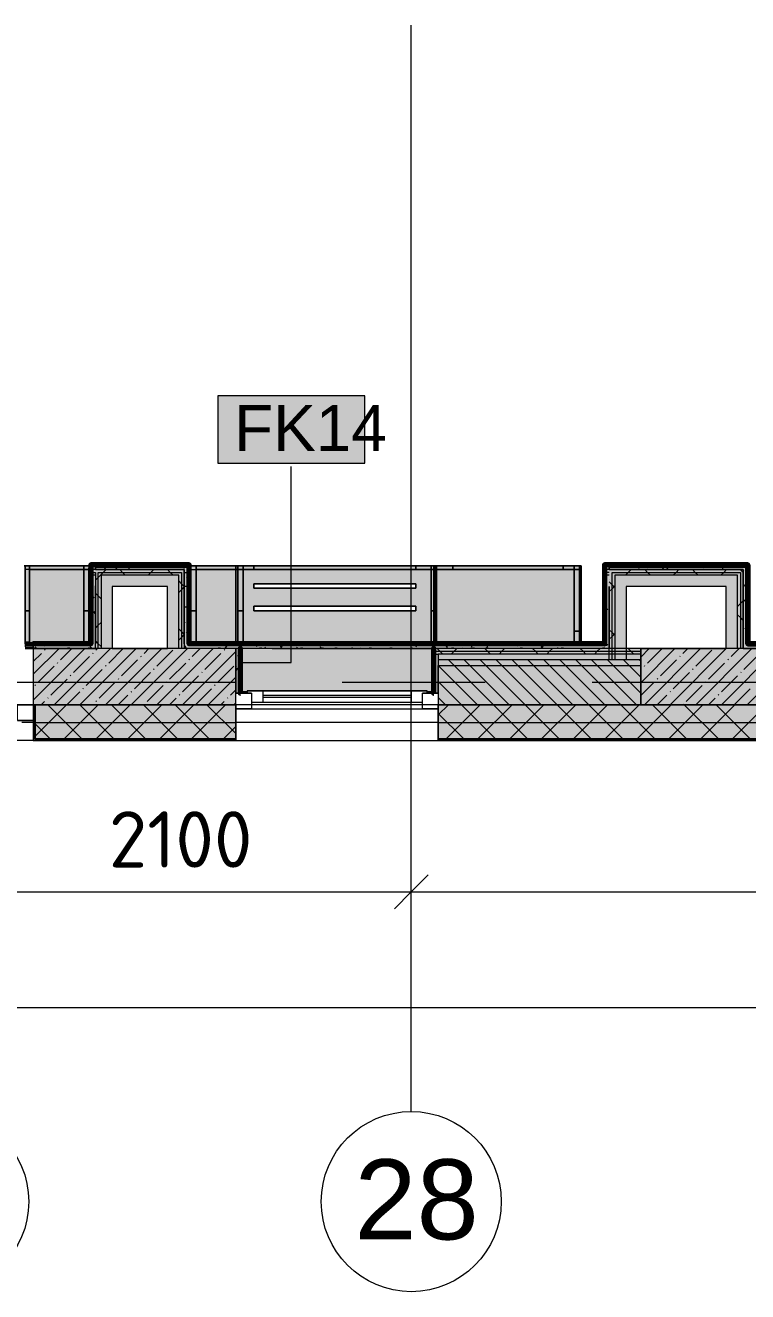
# Model space of a CAD drawing. Header units: millimetres. Extents: x -3817 to 677485, y -22715 to 103890.
# Drawn here: x 426273 to 429484, y -787 to 4836 of the extents above; entities that cross this region are included whole.
import ezdxf

# ---------------------------------------------------------------- set-up
doc = ezdxf.new("R2010")
doc.units = ezdxf.units.MM
doc.layers.add('PDF _Геометрия', color=7, linetype='Continuous', true_color=0x1d1d1d)
doc.layers.add('PDF _Сплошная заливка', color=7, linetype='Continuous', true_color=0xffffff)
doc.layers.add('PDF _Текст', color=7, linetype='Continuous')
doc.styles.add('PDF ArialMT', font='arial.ttf')
doc.styles.add('PDF GOST-Common', font='arial.ttf')
doc.styles.add('PDF ISOCPEUR', font='isocpeur.ttf')

msp = doc.modelspace()

# ---------------------------------------------------------------- hatches: boundary and pattern name
at = {"layer": 'PDF _Сплошная заливка', "true_color": 0xeae6de, "transparency": 33554559}
for points in [[(426308.6, 2076.4), (426308.6, 2090), (426564, 2090), (426564, 2436.3), (426273.4, 2436.3), (426273.4, 2076.4)], [(427008.4, 2090), (427208.6, 2090), (427208.6, 2436.3), (427008.4, 2436.3), (427008.4, 2312.2)], [(428663.8, 2090), (428743.9, 2090), (428743.9, 2436.3), (428093.6, 2436.3), (428093.6, 2090)], [(427258.6, 1876.4), (427258.6, 1881), (428058.6, 1881), (428058.6, 1876.4), (428087.6, 1876.4), (428087.6, 2069), (427229.6, 2069), (427229.6, 1876.4)]]:
    msp.add_hatch(color=254, dxfattribs=at).paths.add_polyline_path(points)
at = {"layer": 'PDF _Сплошная заливка', "transparency": 33554559}
h = msp.add_hatch(color=256, dxfattribs=at)
h.paths.add_polyline_path([(426565, 2089), (426585, 2089), (426585, 2394), (426565, 2394), (426565, 2280.4)], flags=0)
h.paths.add_polyline_path([(426585, 2419), (426585, 2440), (426565, 2439), (426565, 2419)], flags=0)
for points in [[(426724.4, 2419), (426980, 2419), (426980, 2439), (426585, 2439), (426585, 2419)], [(429463.6, 2406.5), (429463.6, 2419), (428848.6, 2419), (428848.6, 2406.5), (429451.1, 2406.5)], [(429463.6, 2089), (429483.6, 2089), (429483.6, 2439), (429463.6, 2439), (429463.6, 2312.2)], [(426588.6, 2069), (426597.5, 2069), (426597.5, 2406.5), (426585, 2406.5), (426585, 2069)], [(426608.1, 2069), (426610, 2069), (426610, 2394), (426597.5, 2394), (426597.5, 2069)], [(426965.6, 2069), (426967.5, 2069), (426967.5, 2394), (426955, 2394), (426955, 2069)], [(426980, 2069), (426980, 2406.5), (426967.5, 2406.5), (426967.5, 2069), (426976.4, 2069)], [(429449.2, 2069), (429451.1, 2069), (429451.1, 2394), (429438.6, 2394), (429438.6, 2069)], [(429461.7, 2069), (429463.6, 2069), (429463.6, 2406.5), (429451.1, 2406.5), (429451.1, 2069)], [(427208.6, 2069), (428848.6, 2069), (428847.6, 2089), (426980, 2089), (426980, 2069)], [(434388.6, 2069), (434387.6, 2089), (429463.6, 2089), (429463.6, 2069), (434387.6, 2069)], [(428663.8, 2056.5), (429008.6, 2056.5), (429008.6, 2069), (428088.6, 2069), (428088.6, 2056.5), (428108.6, 2056.5)], [(428108.6, 2044), (429008.6, 2044), (429008.6, 2056.5), (428088.6, 2056.5), (428088.6, 2044)]]:
    msp.add_hatch(color=256, dxfattribs=at).paths.add_polyline_path(points)
at = {"layer": 'PDF _Сплошная заливка', "true_color": 0xeae6de, "transparency": 33554559}
h = msp.add_hatch(color=254, dxfattribs=at)
h.paths.add_polyline_path([(428020.5, 2090), (428088.6, 2090), (428088.6, 2436.3), (427208.4, 2436.3), (427208.4, 2090), (427370.9, 2090)], flags=0)
h.paths.add_polyline_path([(427288.4, 2236.3), (427288.4, 2256.3), (428008.6, 2256.3), (428008.6, 2236.3), (427370.9, 2236.3)], flags=0)
h.paths.add_polyline_path([(427288.4, 2336.3), (427288.4, 2356.3), (428008.6, 2356.3), (428008.6, 2336.3), (427370.9, 2336.3)], flags=0)
at = {"layer": 'PDF _Сплошная заливка', "transparency": 33554559}
h = msp.add_hatch(color=256, dxfattribs=at)
h.paths.add_polyline_path([(428848.6, 2069), (428868.6, 2069), (428868.6, 2394), (428848.6, 2394), (428848.6, 2089)], flags=0)
h.paths.add_polyline_path([(428848.6, 2419), (428868.6, 2419), (428868.6, 2440), (428848.6, 2439), (428848.6, 2427)], flags=0)
h = msp.add_hatch(color=256, dxfattribs=at)
h.paths.add_polyline_path([(426955, 2394), (426967.5, 2394), (426967.5, 2406.5), (426597.5, 2406.5), (426597.5, 2394), (426724.4, 2394)], flags=0)
h.paths.add_polyline_path([(426585, 2394), (426585, 2406.5), (426565, 2406.5), (426565, 2394)], flags=0)
at = {"layer": 'PDF _Сплошная заливка', "true_color": 0xe7e7e7, "transparency": 33554559}
for points in [[(426955, 2344), (426955, 2394), (426610, 2394), (426610, 2344), (426905, 2344)], [(429438.6, 2344), (429438.6, 2394), (428893.6, 2394), (428893.6, 2344), (429388.6, 2344)], [(428893.6, 2019), (428943.6, 2019), (428943.6, 2344), (428893.6, 2344), (428893.6, 2312.2)], [(428663.8, 1994), (429008.6, 1994), (429008.6, 2044), (428108.6, 2044), (428108.6, 1994)]]:
    msp.add_hatch(color=254, dxfattribs=at).paths.add_polyline_path(points)
at = {"layer": 'PDF _Сплошная заливка', "transparency": 33554559}
h = msp.add_hatch(color=256, dxfattribs=at)
h.paths.add_polyline_path([(429438.6, 2394), (429451.1, 2394), (429451.1, 2406.5), (428881.1, 2406.5), (428881.1, 2394), (429310.3, 2394)], flags=0)
h.paths.add_polyline_path([(428868.6, 2394), (428868.6, 2406.5), (428848.6, 2406.5), (428848.6, 2394)], flags=0)
h = msp.add_hatch(color=256, dxfattribs=at)
h.paths.add_polyline_path([(422058.6, 2069), (424008.6, 2069), (424008.6, 2089), (421879.6, 2089), (421879.6, 2069)], flags=0)
h.paths.add_polyline_path([(426585, 2069), (426585, 2089), (426308.6, 2089), (426308.6, 2069)], flags=0)
h = msp.add_hatch(color=256, dxfattribs=at)
h.paths.add_polyline_path([(440958.6, 1819), (440958.6, 2019), (440708.6, 2019), (440708.6, 1819), (440946.6, 1819)], flags=0)
h.paths.add_polyline_path([(436744.6, 1819), (437508.6, 1819), (437508.6, 2019), (436208.6, 2019), (436208.6, 1819), (436421.4, 1819)], flags=0)
h.paths.add_polyline_path([(450108.6, 1819), (450108.6, 2019), (449308.6, 2019), (449308.6, 1819), (449997.2, 1819)], flags=0)
h.paths.add_polyline_path([(446608.6, 1819), (446608.6, 2019), (446108.6, 2019), (446108.6, 1819), (446118.4, 1819)], flags=0)
h.paths.add_polyline_path([(442886, 1819), (442908.6, 1819), (442908.6, 2019), (441858.6, 2019), (441858.6, 1819), (442239.6, 1819)], flags=0)
h.paths.add_polyline_path([(432108.6, 1819), (432108.6, 1994), (431058.6, 1994), (431058.6, 1819), (431249.7, 1819)], flags=0)
h.paths.add_polyline_path([(422958.6, 1819), (424008.6, 1819), (424008.6, 1994), (422958.6, 1994)], flags=0)
h.paths.add_polyline_path([(421875.9, 1819), (422058.6, 1819), (422058.6, 1994), (421808.6, 1994), (421808.6, 1819)], flags=0)
h.paths.add_polyline_path([(419228.6, 1819), (420008.6, 1819), (420008.6, 2019), (419208.6, 2019), (419208.6, 1819)], flags=0)
h.paths.add_polyline_path([(428108.6, 1819), (429008.6, 1819), (429008.6, 2019), (428108.6, 2019)], flags=0)
h.paths.add_polyline_path([(429908.6, 1819), (430158.6, 1819), (430158.6, 1994), (429908.6, 1994)], flags=0)
h = msp.add_hatch(color=256, dxfattribs=at)
h.paths.add_polyline_path([(452358.6, 1669), (452358.6, 1819), (451008.6, 1819), (451008.6, 1669)], flags=0)
h.paths.add_polyline_path([(446608.6, 1669), (446608.6, 1819), (445208.6, 1819), (445208.6, 1669)], flags=0)
h.paths.add_polyline_path([(449308.6, 1669), (450108.6, 1669), (450108.6, 1819), (449308.6, 1819), (449308.6, 1790.5)], flags=0)
h.paths.add_polyline_path([(440958.6, 1669), (440958.6, 1819), (439808.6, 1819), (439808.6, 1669)], flags=0)
h.paths.add_polyline_path([(427208.6, 1669), (427208.6, 1819), (426316.6, 1819), (426316.6, 1669), (426613.4, 1669)], flags=0)
h.paths.add_polyline_path([(434408.6, 1669), (435308.6, 1669), (435308.6, 1819), (434408.6, 1819), (434408.6, 1790.5)], flags=0)
h.paths.add_polyline_path([(441858.6, 1669), (442908.6, 1669), (442908.6, 1819), (441858.6, 1819), (441858.6, 1790.5)], flags=0)
h.paths.add_polyline_path([(432108.6, 1669), (432108.6, 1819), (431058.6, 1819), (431058.6, 1669)], flags=0)
h.paths.add_polyline_path([(448408.6, 1669), (448408.6, 1819), (447508.6, 1819), (447508.6, 1669), (448057.8, 1669)], flags=0)
h.paths.add_polyline_path([(436208.6, 1669), (437508.6, 1669), (437508.6, 1819), (436208.6, 1819), (436208.6, 1790.5)], flags=0)
h.paths.add_polyline_path([(428108.6, 1669), (430158.6, 1669), (430158.6, 1819), (428108.6, 1819), (428108.6, 1790.5)], flags=0)
h.paths.add_polyline_path([(416488.6, 1669), (418308.6, 1669), (418308.6, 1819), (416488.6, 1819), (416488.6, 1790.5)], flags=0)
h.paths.add_polyline_path([(423263.4, 1669), (424000.6, 1669), (424000.6, 1819), (422958.6, 1819), (422958.6, 1669)], flags=0)
h.paths.add_polyline_path([(422058.6, 1669), (422058.6, 1819), (420908.6, 1819), (420908.6, 1669)], flags=0)
h.paths.add_polyline_path([(420008.6, 1669), (420008.6, 1819), (419208.6, 1819), (419208.6, 1669)], flags=0)

# ---------------------------------------------------------------- linework, layer by layer
at = {"layer": 'PDF _Геометрия', "color": 253, "lineweight": 9, "true_color": 0xaaaaaa}
for points in [[(427988.6, 12.7), (427988.6, 2512.7), (427988.6, 4836.3)], [(425617.7, 1919), (427205.2, 1919)], [(427681.5, 1919), (428316.5, 1919)], [(428792.7, 1919), (430380.2, 1919)], [(427278.6, 1871), (427208.6, 1871)], [(427328.6, 1861), (427988.6, 1861)], [(428108.6, 1871), (428038.6, 1871)], [(426308.6, 1819), (424008.6, 1819)], [(427208.6, 1801), (428108.6, 1801)], [(427988.6, 1851), (427328.6, 1851)], [(426238.6, 1749), (426308.6, 1749)]]:
    msp.add_lwpolyline(points, dxfattribs=at)
at = {"layer": 'PDF _Геометрия', "color": 7, "lineweight": 9}
for points in [[(427781.5, 3191.5), (427128.4, 3191.5), (427128.4, 2891.5), (427781.5, 2891.5)], [(426980, 2089), (426980, 2344)], [(427208.6, 2069), (426308.6, 2069), (426308.6, 1819), (427208.6, 1819)], [(429908.6, 2069), (429008.6, 2069), (429008.6, 1819), (429908.6, 1819)], [(428108.6, 1819), (429008.6, 1819)]]:
    msp.add_lwpolyline(points, close=True, dxfattribs=at)
for points in [[(427238.8, 2006.2), (427455, 2006.2), (427455, 2877.6)], [(426565, 2440), (426565, 2439), (426565, 2427)], [(426585, 2419), (426565, 2419)], [(426585, 2439), (426585, 2440)], [(427000, 2090), (427000, 2439)], [(428848.6, 2440), (428848.6, 2439), (428848.6, 2427)], [(428868.6, 2419), (428848.6, 2419)], [(428868.6, 2439), (428868.6, 2440)], [(426565, 2406.5), (426585, 2406.5), (426585, 2394), (426585, 2344), (426585, 2280.4), (426585, 2089), (426585, 2280.4), (426585, 2344)], [(426585, 2394), (426565, 2394)], [(426597.5, 2069), (426597.5, 2344), (426597.5, 2394), (426597.5, 2406.5), (426967.5, 2406.5), (426967.5, 2394), (426967.5, 2344), (426967.5, 2069)], [(426955, 2069), (426955, 2344), (426955, 2394), (426610, 2394), (426610, 2344), (426610, 2069)], [(428868.6, 2406.5), (428848.6, 2406.5)], [(428868.6, 2394), (428848.6, 2394)], [(428881.1, 2019), (428881.1, 2344), (428881.1, 2394), (428881.1, 2406.5), (429451.1, 2406.5), (429451.1, 2394), (429451.1, 2344), (429451.1, 2069)], [(429438.6, 2069), (429438.6, 2344), (429438.6, 2394), (428893.6, 2394), (428893.6, 2344), (428893.6, 2019)], [(426565, 2089), (426308.6, 2089)], [(426585, 2069), (426585, 2089)], [(426980, 2089), (426980, 2069)], [(428847.6, 2089), (427000, 2089)], [(428088.6, 2056.5), (428108.6, 2056.5), (429008.6, 2056.5)], [(428088.6, 2044), (428108.6, 2044)], [(429008.6, 2044), (428108.6, 2044), (428108.6, 1994)], [(426313.6, 1819), (426313.6, 1666), (426613.4, 1666), (427208.6, 1666)], [(426316.6, 1819), (426316.6, 1669), (426613.4, 1669), (427208.6, 1669)], [(426308.6, 1740), (427208.6, 1740)], [(428108.6, 1740), (430158.6, 1740)], [(428108.6, 1669), (430158.6, 1669)], [(428108.6, 1666), (430158.6, 1666)], [(427988.6, 794.4), (427988.6, 988.3), (427988.6, 1108.3)], [(411718.6, 988.3), (412138.6, 988.3), (416638.6, 988.3), (420138.6, 988.3), (421938.6, 988.3), (425888.6, 988.3), (427988.6, 988.3), (433088.6, 988.3), (434488.6, 988.3), (437988.6, 988.3), (443238.6, 988.3), (448488.6, 988.3), (452408.6, 988.3)], [(411718.6, 474.1), (452408.6, 474.1)]]:
    msp.add_lwpolyline(points, dxfattribs=at)
at = {"layer": 'PDF _Геометрия', "color": 8, "lineweight": 9, "true_color": 0x808080}
for points in [[(426292.7, 2436.4), (426268.7, 2436.4)], [(426292.7, 2436.4), (426268.7, 2436.4)], [(426533.8, 2436.3), (426292.7, 2436.3)], [(426557.8, 2436.4), (426533.8, 2436.4)], [(426557.8, 2436.4), (426533.8, 2436.4)], [(427032.8, 2436.4), (427008.8, 2436.4)], [(427032.8, 2436.4), (427008.8, 2436.4)], [(427208.6, 2436.3), (427217.4, 2436.3)], [(427241.4, 2436.4), (427217.4, 2436.4)], [(427241.4, 2436.4), (427217.4, 2436.4)], [(428101.2, 2436.4), (428077.2, 2436.4)], [(428101.2, 2436.4), (428077.2, 2436.4)], [(428093.6, 2436.3), (428093.6, 2090)], [(428743.9, 2090), (428743.9, 2436.3), (428093.6, 2436.3), (428743.9, 2436.3)], [(428101.2, 2436.3), (428712.2, 2436.3)], [(428736.2, 2436.4), (428712.2, 2436.4)], [(428743.9, 2436.3), (428743.9, 2420.3)], [(427288.4, 2356.3), (428008.6, 2356.3), (428008.6, 2336.3), (427288.4, 2336.3)], [(427288.4, 2356.3), (427288.4, 2336.3), (428008.6, 2336.3), (428008.6, 2356.3)], [(427288.4, 2256.3), (428008.6, 2256.3), (428008.6, 2236.3), (427288.4, 2236.3)], [(427288.4, 2256.3), (427288.4, 2236.3), (428008.6, 2236.3), (428008.6, 2256.3)], [(428093.6, 2096.4), (428088.6, 2096.4)], [(428087.6, 1876.4), (428058.6, 1876.4)]]:
    msp.add_lwpolyline(points, close=True, dxfattribs=at)
at = {"layer": 'PDF _Геометрия', "color": 254, "lineweight": 9, "true_color": 0xd5d3cf}
for points in [[(426273.4, 2312.2), (426273.4, 2436.3)], [(426292.7, 2436.3), (426292.7, 2420.3), (426273.6, 2420.3), (426273.6, 2436.3)], [(426292.7, 2420.3), (426292.7, 2436.3), (426292.7, 2420.3)], [(426557.8, 2436.3), (426557.8, 2420.3), (426557.8, 2436.3), (426557.8, 2420.3), (426533.8, 2420.3), (426533.8, 2436.3)], [(426533.8, 2420.3), (426533.8, 2436.3), (426533.8, 2420.3)], [(427008.8, 2436.3), (427008.8, 2420.3), (427008.8, 2436.3), (427008.8, 2420.3), (427032.8, 2420.3), (427032.8, 2436.3)], [(427217.4, 2435.4), (427217.4, 2427.3)], [(427217.4, 2427.3), (427217.4, 2435.4), (427217.4, 2427.3)], [(427221.2, 2420.3), (427217.4, 2420.3), (427217.4, 2425), (427217.4, 2420.3), (427217.4, 2425)], [(427241.4, 2436.3), (427241.4, 2420.3), (427224.4, 2420.3)], [(427241.4, 2420.3), (427241.4, 2436.3), (427241.4, 2420.3)], [(428077.2, 2436.3), (428077.2, 2424.9)], [(428077.2, 2424.9), (428077.2, 2436.3), (428077.2, 2424.9)], [(428088.6, 2420.3), (428077.2, 2420.3)], [(428101.2, 2436.3), (428101.2, 2420.3), (428093.9, 2420.3), (428093.9, 2436.3)], [(428101.2, 2420.3), (428101.2, 2436.3), (428101.2, 2420.3)], [(428663.9, 2436.3), (428663.8, 2436.3), (428663.9, 2436.3)], [(428663.8, 2420.3), (428663.9, 2420.3), (428663.8, 2420.3)], [(428712.2, 2436.3), (428712.2, 2420.3)], [(428736.2, 2420.3), (428736.2, 2436.3)], [(428712.2, 2146.4), (428736.2, 2146.4), (428712.2, 2146.4)]]:
    msp.add_lwpolyline(points, dxfattribs=at)
at = {"layer": 'PDF _Геометрия', "color": 9, "lineweight": 9, "true_color": 0xbfbfbf}
for points in [[(426273.4, 2436.3), (426292.7, 2436.3), (426273.6, 2436.3)], [(427217.4, 2436.3), (427241.4, 2436.3)], [(428088.6, 2420.3), (428088.6, 2436.3), (428077.2, 2436.3)], [(428093.9, 2436.3), (428101.2, 2436.3)], [(428736.2, 2436.3), (428712.2, 2436.3), (428736.2, 2436.3)]]:
    msp.add_lwpolyline(points, dxfattribs=at)
at = {"layer": 'PDF _Геометрия', "color": 8, "lineweight": 9, "true_color": 0x808080}
for points in [[(426557.8, 2436.3), (426565, 2436.3), (426273.4, 2436.3), (426273.4, 2076.4), (426308.6, 2076.4)], [(426533.8, 2436.3), (426292.7, 2436.3)], [(426557.8, 2436.3), (426565, 2436.3), (426557.8, 2436.3)], [(427208.6, 2089.9), (427208.6, 2436.3), (427008.4, 2436.3), (427008.4, 2090), (427008.4, 2436.3)], [(427032.8, 2436.3), (427208.6, 2436.3)], [(427032.8, 2436.3), (427208.6, 2436.3), (427032.8, 2436.3)], [(427208.4, 2436.3), (428088.6, 2436.3), (428088.6, 2090), (428088.6, 2436.3), (427208.4, 2436.3), (427208.4, 2089.9)], [(427241.4, 2436.3), (428077.2, 2436.3), (427241.4, 2436.3)], [(427288.6, 2436.3), (428008.6, 2436.3), (427288.6, 2436.3)], [(428663.8, 2436.3), (428173.9, 2436.3), (428663.8, 2436.3)], [(428736.2, 2436.3), (428743.9, 2436.3), (428736.2, 2436.3)], [(427258.6, 1876.4), (427229.6, 1876.4), (427258.6, 1876.4)]]:
    msp.add_lwpolyline(points, dxfattribs=at)
at = {"layer": 'PDF _Геометрия', "color": 254, "lineweight": 9, "true_color": 0xeae9e7}
for points in [[(426292.7, 2420.3), (426273.6, 2420.3), (426273.6, 2436.3)], [(426533.8, 2420.3), (426557.8, 2420.3)], [(427008.8, 2420.3), (427032.8, 2420.3)], [(427217.4, 2420.3), (427221.2, 2420.3)], [(427224.4, 2420.3), (427241.4, 2420.3)], [(428077.2, 2420.3), (428088.6, 2420.3)], [(428101.2, 2420.3), (428093.9, 2420.3), (428093.9, 2436.3)]]:
    msp.add_lwpolyline(points, dxfattribs=at)
at = {"layer": 'PDF _Геометрия', "color": 254, "lineweight": 9, "true_color": 0xdfdfdf}
for points in [[(426292.7, 2436.3), (426273.6, 2436.3)], [(426557.8, 2436.3), (426533.8, 2436.3)], [(427032.8, 2436.3), (427008.8, 2436.3)], [(427241.4, 2436.3), (427217.4, 2436.3)], [(428088.6, 2420.3), (428088.6, 2436.3), (428077.2, 2436.3)], [(428101.2, 2436.3), (428093.9, 2436.3)]]:
    msp.add_lwpolyline(points, dxfattribs=at)
at = {"layer": 'PDF _Геометрия', "color": 253, "lineweight": 9, "true_color": 0xaba79f}
for points in [[(426292.7, 2436.3), (426292.7, 2096.4), (426292.7, 2420.3), (426533.8, 2420.3), (426292.7, 2420.3)], [(426292.7, 2236.4), (426292.7, 2420.3), (426292.7, 2236.4)], [(426533.8, 2420.3), (426533.8, 2096.4), (426533.8, 2436.3)], [(426533.8, 2420.3), (426533.8, 2236.4), (426533.8, 2420.3)], [(426557.8, 2436.3), (426557.8, 2096.4), (426557.8, 2420.3)], [(426557.8, 2420.3), (426564, 2420.3), (426557.8, 2420.3)], [(426557.8, 2420.3), (426557.8, 2236.4), (426557.8, 2420.3)], [(427008.8, 2420.3), (427008.8, 2096.4), (427008.8, 2436.3)], [(427008.8, 2420.3), (427008.8, 2236.4), (427008.8, 2420.3)], [(427032.8, 2436.3), (427032.8, 2096.4), (427032.8, 2420.3)], [(427208.4, 2420.3), (427032.8, 2420.3), (427208.4, 2420.3)], [(427032.8, 2420.3), (427032.8, 2236.4), (427032.8, 2420.3)], [(427208.4, 2089.9), (427208.4, 2436.3)], [(427208.6, 2435.8), (427208.6, 2420.3), (427208.6, 2435.8), (427208.6, 2312.2)], [(427217.4, 2420.3), (427217.4, 2236.4), (427217.4, 2420.3), (427217.4, 2096.7), (427217.4, 2435.4)], [(427241.4, 2436.3), (427241.4, 2096.4), (427241.4, 2420.3), (427241.4, 2236.4), (427241.4, 2420.3)], [(428075.8, 2420.3), (427241.4, 2420.3), (428075.8, 2420.3)], [(428077.2, 2420.3), (428077.2, 2096.4), (428077.2, 2436.3)], [(428077.2, 2236.4), (428077.2, 2420.3), (428077.2, 2236.4)], [(428101.2, 2436.3), (428101.2, 2096.4), (428101.2, 2420.3), (428101.2, 2236.4), (428101.2, 2420.3), (428712.2, 2420.3), (428101.2, 2420.3)], [(428712.2, 2420.3), (428712.2, 2146.4), (428712.2, 2096.4), (428712.2, 2436.3)], [(428736.2, 2436.3), (428736.2, 2096.4), (428736.2, 2146.4), (428736.2, 2420.3)], [(428743.9, 2420.3), (428736.2, 2420.3), (428743.9, 2420.3)], [(427218.4, 2096.4), (427241.4, 2096.4), (427218.4, 2096.4)]]:
    msp.add_lwpolyline(points, dxfattribs=at)
at = {"layer": 'PDF _Геометрия', "color": 231, "lineweight": 70, "true_color": 0xff80c0}
for points in [[(434387.6, 2069), (434387.6, 2019), (434388.6, 2019), (434388.6, 2069), (434388.6, 2089), (434388.6, 2422.6), (434387.6, 2422.6), (434387.6, 2090), (429484.6, 2090), (429484.6, 2440), (429483.6, 2440), (428868.6, 2440), (428848.6, 2440), (428847.6, 2440), (428847.6, 2090), (427001, 2090), (427001, 2440), (427000, 2440), (426585, 2440), (426565, 2440), (426564, 2440), (426564, 2090), (426308.6, 2090), (426308.6, 2089)], [(426565, 2089), (426565, 2090), (426565, 2419), (426565, 2427)], [(426585, 2439), (427000, 2439)], [(428847.6, 2089), (428848.6, 2089), (428848.6, 2419), (428848.6, 2427)], [(428868.6, 2439), (429483.6, 2439), (429483.6, 2090), (429483.6, 2089), (434387.6, 2089)]]:
    msp.add_lwpolyline(points, dxfattribs=at)
at = {"layer": 'PDF _Геометрия', "color": 9, "lineweight": 9, "true_color": 0xbfbfbf}
for points in [[(426557.8, 2436.3), (426533.8, 2436.3)], [(427032.8, 2436.3), (427008.8, 2436.3)], [(428093.6, 2236.4), (428088.6, 2236.4)]]:
    msp.add_lwpolyline(points, close=True, dxfattribs=at)
at = {"layer": 'PDF _Геометрия', "color": 9, "lineweight": 9, "true_color": 0xc0c0c0}
for points in [[(426585, 2440), (426565, 2440)], [(426565, 2427), (426565, 2419), (426565, 2406.5), (426565, 2394), (426565, 2089)], [(427000, 2439), (426980, 2439), (426585, 2439), (426585, 2419), (426980, 2419), (426980, 2344), (426980, 2406.5), (426980, 2419), (426585, 2419), (426585, 2439)], [(428848.6, 2427), (428848.6, 2419), (428848.6, 2406.5), (428848.6, 2394), (428848.6, 2089), (428847.6, 2089)], [(428868.6, 2440), (428848.6, 2440)], [(434387.6, 2089), (429483.6, 2089), (429483.6, 2439), (429463.6, 2439), (428868.6, 2439), (428868.6, 2419), (429463.6, 2419), (429463.6, 2089), (429463.6, 2069), (434387.6, 2069)], [(429463.6, 2069), (429463.6, 2344), (429463.6, 2406.5), (429463.6, 2419), (428868.6, 2419), (428868.6, 2439)], [(429008.6, 2069), (429388.6, 2069), (429388.6, 2344), (428943.6, 2344), (428943.6, 2019), (428868.6, 2019), (428868.6, 2344), (428868.6, 2069), (428848.6, 2069), (426980, 2069)], [(426308.6, 2089), (426308.6, 2069), (426273.4, 2069), (426308.6, 2069), (426585, 2069)], [(426308.6, 2069), (426308.6, 2076.4)], [(426308.6, 1819), (424008.6, 1819)], [(428108.6, 1819), (427208.6, 1819)]]:
    msp.add_lwpolyline(points, dxfattribs=at)
at = {"layer": 'PDF _Геометрия', "color": 231, "lineweight": 9, "true_color": 0xff80c0}
for points in [[(426565, 2427), (426565, 2439)], [(427000, 2439), (427000, 2090), (427000, 2089), (428847.6, 2089)], [(428848.6, 2427), (428848.6, 2439)], [(426308.6, 2089), (426565, 2089)]]:
    msp.add_lwpolyline(points, dxfattribs=at)
at = {"layer": 'PDF _Геометрия', "color": 253, "lineweight": 9, "true_color": 0x9b9b9b}
for points in [[(426582.5, 2437.2), (426585, 2437.2), (426592.5, 2437.2)], [(426628.1, 2426.4), (426623.8, 2419)], [(426638.9, 2433.2), (426635.6, 2439)], [(426669.7, 2437.6), (426664.7, 2428.9)], [(426673.9, 2437.2), (426684, 2437.2)], [(426680.6, 2422), (426675.5, 2430.7)], [(426737.7, 2433.5), (426732.7, 2424.8)], [(426765.4, 2437.2), (426775.4, 2437.2)], [(426948.2, 2437.2), (426958.3, 2437.2)], [(426952.7, 2438.3), (426952.3, 2439)], [(426983.5, 2432.4), (426980, 2426.4), (426978.4, 2423.7)], [(426994.3, 2427.2), (426989.3, 2435.9)], [(428959.9, 2437.2), (428970, 2437.2)], [(429001.8, 2424.8), (428996.8, 2433.5)], [(429040.4, 2419), (429038.5, 2422.3)], [(429051.4, 2437.2), (429061.4, 2437.2)], [(429110.8, 2419), (429106.5, 2426.4)], [(429112.3, 2437.2), (429122.4, 2437.2)], [(429127, 2426.6), (429122.6, 2419)], [(429168.7, 2437.8), (429163.7, 2429.1)], [(429264.7, 2437.2), (429274.8, 2437.2)], [(429275, 2439), (429273.3, 2436.2)], [(429286.7, 2419), (429284.2, 2423.4)], [(429356.2, 2437.2), (429366.2, 2437.2)], [(429372.8, 2425.5), (429369, 2419)], [(429383.6, 2434), (429380.8, 2439)], [(429440.8, 2421.5), (429439.4, 2419)], [(429447.6, 2437.2), (429457.7, 2437.2)], [(429462.7, 2419), (429461.9, 2420.4)], [(426575, 2361.1), (426569.9, 2369.8)], [(426980, 2406.7), (426988.8, 2406.7)], [(426994.6, 2390.8), (426989.6, 2382.1)], [(428850.8, 2374.9), (428848.6, 2371.1)], [(428854.6, 2375), (428849.6, 2383.7)], [(428868.5, 2376.2), (428868.6, 2376.2)], [(429466.9, 2411.7), (429463.6, 2417.4)], [(429478.1, 2376.2), (429483.6, 2376.2)], [(426582.5, 2345.7), (426585, 2345.7)], [(426980, 2345.7), (426988.8, 2345.7)], [(428868.5, 2315.2), (428868.6, 2315.2)], [(429471, 2343.7), (429466, 2352.4)], [(426579.1, 2293), (426574, 2301.7)], [(426980, 2254.3), (426988.8, 2254.3)], [(427000, 2295.5), (426997.5, 2299.8)], [(428868.6, 2283.9), (428868.1, 2283)], [(429475.1, 2275.7), (429470.1, 2284.4)], [(426583.1, 2225), (426578.1, 2233.7)], [(426582.5, 2223.8), (426585, 2223.8)], [(426585, 2229.9), (426584.4, 2228.9)], [(426980.2, 2207.9), (426980, 2208.2)], [(428862.8, 2238.9), (428857.8, 2247.6)], [(428868.5, 2223.8), (428868.6, 2223.8)], [(429463.9, 2234), (429463.6, 2234.5)], [(429478.1, 2193.3), (429483.6, 2193.3)], [(426572, 2183.4), (426567, 2192.1)], [(426982.4, 2186.7), (426980, 2182.6)], [(426993.5, 2145), (426988.5, 2136.3)], [(429466.1, 2160.5), (429463.6, 2156.2)], [(426361.9, 2087.4), (426356.9, 2078.6)], [(426468.4, 2089), (426466.5, 2085.7)], [(426523.3, 2084.8), (426520.9, 2089)], [(426564.9, 2073.7), (426559.9, 2082.4)], [(426582.5, 2101.9), (426585, 2101.9)], [(427000, 2095.3), (426999.7, 2094.7)], [(427124.4, 2080), (427119.4, 2088.7)], [(427207.5, 2089), (427203.8, 2082.4)], [(427302.1, 2077), (427297.1, 2085.7)], [(427559.5, 2089), (427559.2, 2088.4)], [(427629.9, 2089), (427627.2, 2084.3)], [(427683.9, 2086.2), (427682.3, 2089)], [(428014, 2083.8), (428009, 2075.1)], [(428052.2, 2089), (428050.6, 2086.2)], [(428107.4, 2084.3), (428104.7, 2089)], [(428149, 2073.2), (428144, 2081.9)], [(428259.8, 2082.7), (428254.7, 2074)], [(428462.8, 2078.4), (428457.7, 2087.1)], [(428474.6, 2089), (428474.1, 2088.1)], [(428530.8, 2082.4), (428527, 2089)], [(428708.5, 2079.4), (428703.5, 2088.2)], [(428849.7, 2129.2), (428848.6, 2127.3)], [(428860.9, 2087.6), (428855.9, 2078.9)], [(429478.1, 2132.4), (429483.6, 2132.4)], [(426308.6, 2071.4), (426318.2, 2071.4)], [(426320.3, 2076.2), (426316.1, 2069)], [(426460.6, 2071.4), (426470.6, 2071.4)], [(426552, 2071.4), (426562.1, 2071.4)], [(426566, 2075.1), (426562.5, 2069)], [(426980, 2071.4), (426988.8, 2071.4)], [(426988.3, 2071.8), (426983.3, 2080.5)], [(427025.2, 2069), (427025, 2069.3)], [(427131.1, 2071.4), (427141.2, 2071.4)], [(427167.1, 2080), (427162.1, 2071.3)], [(427222.9, 2031.2), (427217.9, 2040)], [(427222.6, 2071.4), (427232.6, 2071.4)], [(427314, 2071.4), (427324.1, 2071.4)], [(427341.9, 2069), (427338.7, 2074.5)], [(427411.8, 2069.9), (427406.8, 2078.6)], [(427412.9, 2078.9), (427407.9, 2070.2)], [(427480.9, 2074.8), (427477.6, 2069)], [(427496.9, 2071.4), (427506.9, 2071.4)], [(427588.3, 2069), (427584.5, 2075.6)], [(427588.3, 2071.4), (427598.4, 2071.4)], [(427649.3, 2071.4), (427659.3, 2071.4)], [(427726.6, 2073.7), (427723.9, 2069)], [(427764.3, 2069), (427762.2, 2072.6)], [(427794.7, 2069.6), (427794.3, 2069)], [(427801.7, 2071.4), (427811.7, 2071.4)], [(427893.1, 2071.4), (427903.2, 2071.4)], [(427984.6, 2071.4), (427994.6, 2071.4)], [(428167.4, 2071.4), (428177.5, 2071.4)], [(428218.1, 2071.5), (428216.7, 2069)], [(428258.9, 2071.4), (428268.9, 2071.4)], [(428319.8, 2071.4), (428329.9, 2071.4)], [(428327.8, 2078.6), (428322.8, 2069.9)], [(428472.2, 2071.4), (428482.3, 2071.4)], [(428563.7, 2071.4), (428573.7, 2071.4)], [(428572.4, 2071.3), (428567.4, 2080)], [(428573.5, 2077.5), (428568.6, 2069)], [(428641.6, 2073.4), (428639, 2069)], [(428655.1, 2071.4), (428665.2, 2071.4)], [(428838, 2071.4), (428848.1, 2071.4)], [(427211.8, 1989.6), (427208.6, 1995)], [(427215.9, 1981.5), (427210.8, 1972.8)], [(427222.6, 1980), (427228.6, 1980)], [(428106.5, 1980), (428108.6, 1980)], [(428089.7, 1871), (428088.6, 1872.9)], [(428106.5, 1888.5), (428108.6, 1888.5)]]:
    msp.add_lwpolyline(points, dxfattribs=at)
at = {"layer": 'PDF _Геометрия', "lineweight": 9}
for points in [[(426585, 2371.8), (426597.5, 2384.3), (426607.2, 2394), (426619.7, 2406.5), (426632.2, 2419)], [(426717.8, 2394), (426705.3, 2406.5), (426692.8, 2419)], [(426819.3, 2394), (426831.8, 2406.5), (426844.3, 2419)], [(426930, 2394), (426917.5, 2406.5), (426905, 2419)], [(428940.6, 2394), (428953.1, 2406.5), (428965.6, 2419)], [(429051.3, 2394), (429038.8, 2406.5), (429026.3, 2419)], [(429152.8, 2394), (429165.3, 2406.5), (429177.7, 2419)], [(429263.4, 2394), (429250.9, 2406.5), (429238.4, 2419)], [(429364.9, 2394), (429377.4, 2406.5), (429389.9, 2419)], [(429463.6, 2405.9), (429463, 2406.5), (429450.5, 2419)], [(426980, 2344), (426967.5, 2356.5), (426955, 2369)], [(428893.6, 2339.5), (428881.1, 2352), (428868.6, 2364.5)], [(426610, 2289.7), (426597.5, 2302.2), (426585, 2314.7)], [(426955, 2317.6), (426967.5, 2330.1), (426980, 2342.6)], [(428868.6, 2322), (428881.1, 2334.5), (428893.6, 2347)], [(429438.6, 2255.6), (429451.1, 2268.1), (429463.6, 2280.6)], [(429463.6, 2193.8), (429451.1, 2206.3), (429438.6, 2218.8)], [(426585, 2159.7), (426597.5, 2172.2), (426610, 2184.7)], [(426980, 2131.8), (426967.5, 2144.3), (426955, 2156.8)], [(428893.6, 2127.4), (428881.1, 2139.9), (428868.6, 2152.4)], [(426610, 2077.6), (426597.5, 2090.1), (426585, 2102.6)], [(426955, 2105.4), (426967.5, 2117.9), (426980, 2130.4)], [(428868.6, 2109.9), (428881.1, 2122.4), (428893.6, 2134.9)], [(426308.6, 2068.3), (426309.3, 2069)], [(426308.6, 1954.3), (426423.4, 2069)], [(426308.6, 1840.2), (426537.4, 2069)], [(426308.6, 2011.3), (426344.7, 2047.3)], [(426358.9, 2061.6), (426361.3, 2063.9)], [(426401.5, 1819), (426651.5, 2069)], [(426430.2, 2018.8), (426480.4, 2069)], [(426487.2, 1961.8), (426558.5, 2033.1)], [(426515.5, 1819), (426765.5, 2069)], [(426572.8, 2047.3), (426575.1, 2049.7)], [(426587, 2061.6), (426594.5, 2069)], [(426629.6, 1819), (426879.6, 2069)], [(426644, 2004.5), (426708.5, 2069)], [(426743.6, 1819), (426993.6, 2069)], [(426786.6, 2033.1), (426789, 2035.4)], [(426800.9, 2047.3), (426822.6, 2069)], [(426857.7, 1819), (427107.7, 2069)], [(426857.9, 1990.3), (426929.2, 2061.6)], [(426971.7, 1819), (427208.6, 2055.9)], [(427014.7, 2033.1), (427050.7, 2069)], [(427071.7, 1976), (427143, 2047.3)], [(427157.3, 2061.6), (427159.6, 2063.9)], [(428128.5, 2044), (428116, 2056.5), (428103.5, 2069)], [(428166.4, 2044), (428178.9, 2056.5), (428191.4, 2069)], [(428340.6, 2044), (428328.1, 2056.5), (428315.6, 2069)], [(428378.5, 2044), (428391, 2056.5), (428403.5, 2069)], [(428552.8, 2044), (428540.2, 2056.5), (428527.7, 2069)], [(428590.6, 2044), (428603.1, 2056.5), (428615.6, 2069)], [(428764.9, 2044), (428752.4, 2056.5), (428739.9, 2069)], [(428802.7, 2044), (428815.2, 2056.5), (428827.8, 2069)], [(428977, 2044), (428964.5, 2056.5), (428952, 2069)], [(429008.6, 2031.1), (429046.5, 2069)], [(429008.6, 1917.1), (429160.6, 2069)], [(429024.6, 1819), (429274.6, 2069)], [(429039.1, 2004.5), (429103.5, 2069)], [(429138.7, 1819), (429388.7, 2069)], [(429181.6, 2033.1), (429184, 2035.4)], [(429195.9, 2047.3), (429217.6, 2069)], [(429252.7, 1819), (429502.7, 2069)], [(429252.9, 1990.3), (429324.2, 2061.6)], [(429366.8, 1819), (429616.8, 2069)], [(429409.7, 2033.1), (429445.7, 2069)], [(429466.8, 1976), (429538, 2047.3)], [(429480.8, 1819), (429730.8, 2069)], [(426330.4, 1919), (426401.7, 1990.3)], [(426415.9, 2004.5), (426418.3, 2006.9)], [(426544.3, 1904.7), (426615.5, 1976)], [(426629.8, 1990.3), (426632.2, 1992.7)], [(426701.1, 1947.5), (426772.4, 2018.8)], [(426843.6, 1976), (426846, 1978.4)], [(426914.9, 1933.3), (426986.2, 2004.5)], [(427000.5, 2018.8), (427002.8, 2021.2)], [(427128.8, 1919), (427200, 1990.3)], [(428282.8, 1819), (428108.6, 1993.1)], [(428503.5, 1669), (428353.5, 1819), (428153.5, 2019)], [(428424.2, 1819), (428224.2, 2019)], [(428644.9, 1669), (428494.9, 1819), (428294.9, 2019)], [(428565.6, 1819), (428365.6, 2019)], [(428786.3, 1669), (428636.3, 1819), (428436.3, 2019)], [(428707, 1819), (428507, 2019)], [(428927.7, 1669), (428777.8, 1819), (428577.8, 2019)], [(428848.5, 1819), (428648.5, 2019)], [(429069.2, 1669), (428919.2, 1819), (428719.2, 2019)], [(428989.9, 1819), (428789.9, 2019)], [(429008.6, 1871), (428860.6, 2019)], [(429008.6, 1941.7), (428931.3, 2019)], [(429008.6, 2012.4), (429002, 2019)], [(429008.6, 1974.1), (429010.6, 1976)], [(429024.8, 1990.3), (429027.2, 1992.7)], [(429096.1, 1947.5), (429167.4, 2018.8)], [(429238.7, 1976), (429241, 1978.4)], [(429310, 1933.3), (429381.2, 2004.5)], [(429395.5, 2018.8), (429397.9, 2021.2)], [(426387.4, 1862), (426458.7, 1933.3)], [(426473, 1947.5), (426475.3, 1949.9)], [(426601.3, 1847.7), (426672.6, 1919)], [(426686.8, 1933.3), (426689.2, 1935.6)], [(426758.1, 1890.5), (426829.4, 1961.8)], [(426900.7, 1919), (426903, 1921.4)], [(426971.9, 1876.2), (427043.2, 1947.5)], [(427057.5, 1961.8), (427059.8, 1964.1)], [(427085.8, 1819), (427208.6, 1941.9)], [(428362.1, 1669), (428212.1, 1819), (428108.6, 1922.4)], [(429008.6, 1860), (429067.6, 1919)], [(429081.9, 1933.3), (429084.2, 1935.6)], [(429153.1, 1890.5), (429224.4, 1961.8)], [(429295.7, 1919), (429298.1, 1921.4)], [(429367, 1876.2), (429438.3, 1947.5)], [(429452.5, 1961.8), (429454.9, 1964.1)], [(426316.2, 1904.7), (426318.5, 1907.1)], [(426458.5, 1819), (426515.7, 1876.2)], [(426530, 1890.5), (426532.4, 1892.9)], [(426686.6, 1819), (426729.6, 1862)], [(426743.8, 1876.2), (426746.2, 1878.6)], [(426815.1, 1833.5), (426886.4, 1904.7)], [(426957.7, 1862), (426960.1, 1864.3)], [(427029, 1819.2), (427100.2, 1890.5)], [(427114.5, 1904.7), (427116.9, 1907.1)], [(427185.8, 1862), (427208.6, 1884.8)], [(429081.6, 1819), (429124.6, 1862)], [(429138.9, 1876.2), (429141.2, 1878.6)], [(429210.2, 1833.5), (429281.4, 1904.7)], [(429352.7, 1862), (429355.1, 1864.3)], [(429424, 1819.2), (429495.3, 1890.5)], [(426316.6, 1679.2), (426456.4, 1819)], [(426344.5, 1819), (426358.9, 1833.5)], [(426373.2, 1847.7), (426375.6, 1850.1)], [(426523.6, 1669), (426373.6, 1819)], [(426447.9, 1669), (426597.9, 1819)], [(426665, 1669), (426515, 1819)], [(426572.6, 1819), (426572.8, 1819.2)], [(426587, 1833.5), (426589.4, 1835.8)], [(426589.3, 1669), (426739.3, 1819)], [(426806.4, 1669), (426656.4, 1819)], [(426730.7, 1669), (426880.7, 1819)], [(426947.9, 1669), (426797.9, 1819)], [(426800.9, 1819.2), (426803.2, 1821.6)], [(426872.1, 1669), (427022.1, 1819)], [(426914.7, 1819), (426943.4, 1847.7)], [(427089.3, 1669), (426939.3, 1819)], [(427013.5, 1669), (427163.5, 1819)], [(427208.6, 1691.1), (427080.7, 1819)], [(427142.8, 1819), (427157.3, 1833.5)], [(427171.5, 1847.7), (427173.9, 1850.1)], [(427199.8, 1819), (427208.6, 1827.8)], [(428141.4, 1819), (428108.6, 1851.7)], [(428108.6, 1774.2), (428153.5, 1819)], [(428144.9, 1669), (428294.9, 1819)], [(428286.3, 1669), (428436.3, 1819)], [(428427.7, 1669), (428577.8, 1819)], [(428569.2, 1669), (428719.2, 1819)], [(428710.6, 1669), (428860.6, 1819)], [(428852, 1669), (429002, 1819)], [(428993.4, 1669), (429143.4, 1819)], [(429210.6, 1669), (429060.6, 1819)], [(429134.9, 1669), (429284.9, 1819)], [(429195.9, 1819.2), (429198.3, 1821.6)], [(429352, 1669), (429202, 1819)], [(429276.3, 1669), (429426.3, 1819)], [(429309.7, 1819), (429338.5, 1847.7)], [(429493.4, 1669), (429343.4, 1819)], [(429417.7, 1669), (429567.7, 1819)], [(428220.6, 1669), (428108.6, 1781)], [(426382.2, 1669), (426316.6, 1734.5)], [(427155, 1669), (427208.6, 1722.7)]]:
    msp.add_lwpolyline(points, dxfattribs=at)
at = {"layer": 'PDF _Геометрия', "color": 253, "lineweight": 9, "true_color": 0xaba79f}
for points in [[(427008.6, 2420.3), (427008.6, 2436.3)], [(427215.5, 2420.3), (427208.6, 2420.3)], [(428008.6, 2420.3), (427288.6, 2420.3)], [(428663.8, 2420.3), (428173.9, 2420.3)], [(426273.4, 2096.4), (426292.7, 2096.4)], [(426557.8, 2096.4), (426533.8, 2096.4)], [(427032.8, 2096.4), (427008.8, 2096.4)], [(428079.7, 2096.4), (428088.6, 2096.4)], [(428093.6, 2096.4), (428101.2, 2096.4)], [(428736.2, 2096.4), (428712.2, 2096.4)]]:
    msp.add_lwpolyline(points, close=True, dxfattribs=at)
at = {"layer": 'PDF _Геометрия', "color": 254, "lineweight": 9, "true_color": 0xd5d3cf}
for points in [[(427032.8, 2420.3), (427032.8, 2436.3)], [(427288.6, 2436.3), (427288.6, 2420.3)], [(428008.6, 2436.3), (428008.6, 2420.3)], [(428173.9, 2420.3), (428173.9, 2436.3)], [(428663.9, 2420.3), (428663.9, 2436.3)], [(428712.2, 2420.3), (428736.2, 2420.3)], [(426292.7, 2236.4), (426273.4, 2236.4)], [(426557.8, 2236.4), (426533.8, 2236.4)], [(427032.8, 2236.4), (427008.8, 2236.4)], [(427241.4, 2236.4), (427217.4, 2236.4)], [(428088.6, 2236.4), (428077.2, 2236.4)], [(428101.2, 2236.4), (428093.6, 2236.4)]]:
    msp.add_lwpolyline(points, close=True, dxfattribs=at)
at = {"layer": 'PDF _Геометрия', "color": 254, "lineweight": 9, "true_color": 0xeae9e7}
msp.add_lwpolyline([(427208.6, 2435.8), (427208.6, 2420.3)], close=True, dxfattribs=at)
at = {"layer": 'PDF _Геометрия', "color": 9, "lineweight": 9, "true_color": 0xcbc7bf}
for points in [[(427217.4, 2427.3), (427217.4, 2425)], [(428077.2, 2424.9), (428077.2, 2422)]]:
    msp.add_lwpolyline(points, close=True, dxfattribs=at)
for points in [[(427217.4, 2427.3), (427217.4, 2425)], [(427224.4, 2420.3), (427221.2, 2420.3)], [(428077.2, 2424.9), (428077.2, 2422)], [(426308.6, 2076.4), (426308.6, 2089)], [(427370.9, 2069), (428087.6, 2069)]]:
    msp.add_lwpolyline(points, dxfattribs=at)
at = {"layer": 'PDF _Геометрия', "color": 254, "lineweight": 9, "true_color": 0xe5e3df}
msp.add_lwpolyline([(427221.2, 2420.3), (427224.4, 2420.3)], dxfattribs=at)
at = {"layer": 'PDF _Геометрия', "color": 254, "lineweight": 9, "true_color": 0xe0ddd7}
msp.add_lwpolyline([(426273.4, 2096.4), (426273.4, 2312.2)], dxfattribs=at)
at = {"layer": 'PDF _Геометрия', "color": 9, "lineweight": 9, "true_color": 0xc0c0c0}
for points in [[(426905, 2069), (426905, 2344), (426660, 2344), (426660, 2069)], [(428108.6, 1819), (428108.6, 1661), (430158.6, 1661), (430158.6, 1819), (430158.6, 1994), (430158.6, 2069), (429908.6, 2069), (429908.6, 1994), (429908.6, 1819), (429008.6, 1819), (429008.6, 2019), (428108.6, 2019), (428108.6, 1819), (427208.6, 1819), (427208.6, 1661), (428108.6, 1661)], [(427228.6, 1871), (427228.6, 2069), (427208.6, 2069), (427208.6, 1871)], [(428108.6, 2069), (428088.6, 2069), (428088.6, 2056.5), (428088.6, 2044), (428088.6, 1871), (428108.6, 1871), (428108.6, 1994), (429008.6, 1994), (429008.6, 2069)], [(424008.6, 1661), (424008.6, 1819), (426308.6, 1819), (426308.6, 1661)], [(427208.6, 1819), (426308.6, 1819), (426308.6, 1661), (427208.6, 1661)]]:
    msp.add_lwpolyline(points, close=True, dxfattribs=at)
at = {"layer": 'PDF _Геометрия', "color": 9, "lineweight": 9, "true_color": 0xc1bbaf}
for points in [[(427208.6, 2312.2), (427208.6, 2089.9)], [(426273.4, 2090), (426273.4, 2096.4)], [(427208.6, 1876.4), (427208.6, 2069)]]:
    msp.add_lwpolyline(points, dxfattribs=at)
at = {"layer": 'PDF _Геометрия', "color": 231, "lineweight": 53, "true_color": 0xeaa7bf}
msp.add_lwpolyline([(426273.4, 2090), (426308.6, 2090)], dxfattribs=at)
at = {"layer": 'PDF _Геометрия', "color": 7, "lineweight": 70, "true_color": 0xffd2ff}
for points in [[(427229.6, 1871), (427229.6, 2069), (427228.6, 2069), (427228.6, 1871)], [(428088.6, 1871), (428088.6, 2069), (428087.6, 2069), (428087.6, 1871)]]:
    msp.add_lwpolyline(points, close=True, dxfattribs=at)
at = {"layer": 'PDF _Геометрия', "color": 253, "lineweight": 13, "true_color": 0xaaaaaa}
for points in [[(427208.6, 1801), (427208.6, 1871), (427278.6, 1871), (427278.6, 1801)], [(428058.6, 1881), (427258.6, 1881), (427258.6, 1871), (427278.6, 1871), (427278.6, 1831), (428038.6, 1831), (428038.6, 1871), (428058.6, 1871)], [(428038.6, 1801), (428038.6, 1871), (428108.6, 1871), (428108.6, 1801)], [(426308.6, 1819), (426308.6, 1749), (426238.6, 1749), (426238.6, 1819)]]:
    msp.add_lwpolyline(points, close=True, dxfattribs=at)
for points in [[(427258.6, 1881), (428058.6, 1881)], [(427328.6, 1881), (427328.6, 1831)], [(427988.6, 1881), (427988.6, 1831)]]:
    msp.add_lwpolyline(points, dxfattribs=at)
at = {"layer": 'PDF _Геометрия', "color": 116, "lineweight": 13, "true_color": 0x008040}
for points in [[(426308.6, 1740), (426258.6, 1740)], [(428108.6, 1740), (427208.6, 1740)]]:
    msp.add_lwpolyline(points, dxfattribs=at)
at = {"layer": 'PDF _Геометрия', "color": 7, "lineweight": 20}
msp.add_lwpolyline([(428063.6, 1063.3), (427988.6, 988.3), (427913.6, 913.3)], dxfattribs=at)
at = {"layer": 'PDF _Геометрия', "color": 253, "lineweight": 9, "true_color": 0xaaaaaa}
for centre in [(425888.6, -387.3), (427988.6, -387.3)]:
    msp.add_circle(centre, 400, dxfattribs=at)
at = {"layer": 'PDF _Геометрия', "color": 253, "lineweight": 20, "true_color": 0xaaaaaa}
for centre in [(425888.6, -387.3), (427988.6, -387.3)]:
    msp.add_circle(centre, 400, dxfattribs=at)
at = {"layer": 'PDF _Сплошная заливка', "lineweight": 9, "transparency": 33554559}
msp.add_solid([(427781.5, 3191.5), (427128.4, 3191.5), (427781.5, 2891.5), (427128.4, 2891.5)], dxfattribs=at)
at = {"layer": 'PDF _Сплошная заливка', "lineweight": 35, "transparency": 33554559}
for points in [[(426565, 2406.5), (426980, 2406.5), (426565, 2419), (426980, 2419)], [(427000, 2089), (427000, 2439), (426980, 2089), (426980, 2439)], [(428868.6, 2419), (429463.6, 2419), (428868.6, 2439), (429463.6, 2439)], [(428881.1, 2019), (428881.1, 2406.5), (428868.6, 2019), (428868.6, 2406.5)], [(428893.6, 2019), (428893.6, 2394), (428881.1, 2019), (428881.1, 2394)], [(426308.6, 1819), (427208.6, 1819), (426308.6, 2069), (427208.6, 2069)], [(427228.6, 1871), (427228.6, 2069), (427208.6, 1871), (427208.6, 2069)], [(428108.6, 1871), (428108.6, 2044), (428088.6, 1871), (428088.6, 2044)], [(429008.6, 1819), (429908.6, 1819), (429008.6, 2069), (429908.6, 2069)]]:
    msp.add_solid(points, dxfattribs=at)
at = {"layer": 'PDF _Сплошная заливка', "color": 254, "lineweight": 35, "true_color": 0xffb9dc, "transparency": 33554559}
msp.add_solid([(426564, 2090), (426565, 2090), (426564, 2312.2)], dxfattribs=at)
at = {"layer": 'PDF _Сплошная заливка', "color": 254, "lineweight": 35, "true_color": 0xe7e7e7, "transparency": 33554559}
for points in [[(426660, 2069), (426660, 2344), (426610, 2069), (426610, 2344)], [(426955, 2069), (426955, 2344), (426905, 2069), (426905, 2344)], [(429438.6, 2069), (429438.6, 2344), (429388.6, 2069), (429388.6, 2344)]]:
    msp.add_solid(points, dxfattribs=at)
at = {"layer": 'PDF _Сплошная заливка', "color": 7, "lineweight": 35, "true_color": 0xffd2ff, "transparency": 33554559}
for points in [[(427228.6, 1871), (427229.6, 1871), (427228.6, 2069)], [(428087.6, 1871), (428088.6, 1871), (428087.6, 2069)]]:
    msp.add_solid(points, dxfattribs=at)

# ---------------------------------------------------------------- texts
at = {"layer": 'PDF _Текст', "attachment_point": 4}
for s, insert, char_height, style in [('FK14', (427201.3, 3048.1), 203.2, 'PDF GOST-Common'), ('2100', (426644.2, 1221.1), 250.11, 'PDF ISOCPEUR')]:
    msp.add_mtext(s, dxfattribs=dict(at, insert=insert, char_height=char_height, style=style))
at = {"layer": 'PDF _Текст', "color": 9, "true_color": 0xbebebe, "insert": (427736, -380), "char_height": 355.6, "attachment_point": 4, "style": 'PDF ArialMT'}
msp.add_mtext('28', dxfattribs=at)

doc.saveas('drawing.dxf')
